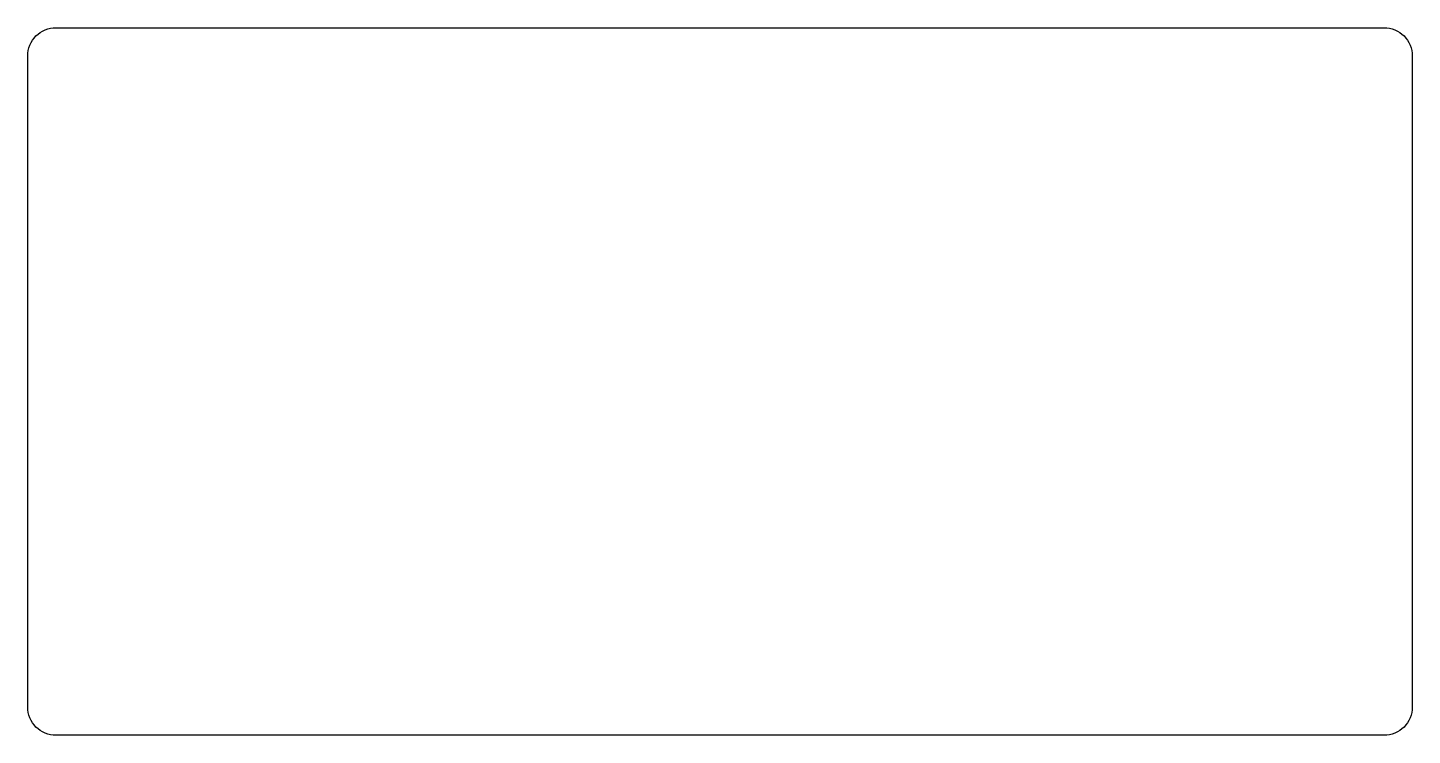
# Model space of a CAD drawing. Header units: millimetres. Extents: x 0 to 196, y 0 to 100.
import ezdxf

# ---------------------------------------------------------------- set-up
doc = ezdxf.new("R2010")
doc.units = ezdxf.units.MM
doc.layers.get('0').update_dxf_attribs({"linetype": 'CONTINUOUS'})

msp = doc.modelspace()

# ---------------------------------------------------------------- linework, layer by layer
msp.add_lwpolyline([(192.425, 0), (4, 0, -0.4142136), (0, 4), (0, 96.381, -0.4142136), (4, 100.381), (192.425, 100.381, -0.4142136), (196.425, 96.381), (196.425, 4, -0.4142136)], format="xyb", close=True)

doc.saveas('drawing.dxf')
